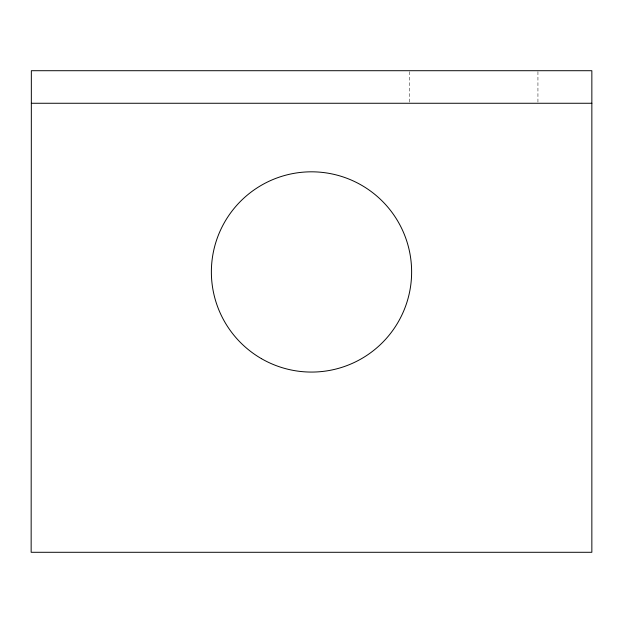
<?xml version="1.0" encoding="UTF-8"?>
<svg xmlns="http://www.w3.org/2000/svg" width="623" height="623" viewBox="0 0 623 623"><rect width="100%" height="100%" fill="white"/><g stroke="black" fill="none" stroke-linecap="round" stroke-linejoin="round"><path stroke-width="0.47" stroke-dasharray="3.12 2.34" d="M537.937 71.668L537.937 103.262M409.755 71.668L409.755 103.262"/><path stroke-width="0.93" d="M31.337 103.262L31.15 552.29L591.85 552.29L591.85 70.71L31.337 70.71L31.337 103.262L591.85 103.262M261.434 358.653A100.124 100.124 0 0 0 411.624 271.94A100.124 100.124 0 0 0 261.434 185.233A100.124 100.124 0 0 0 261.434 358.653"/></g></svg>
